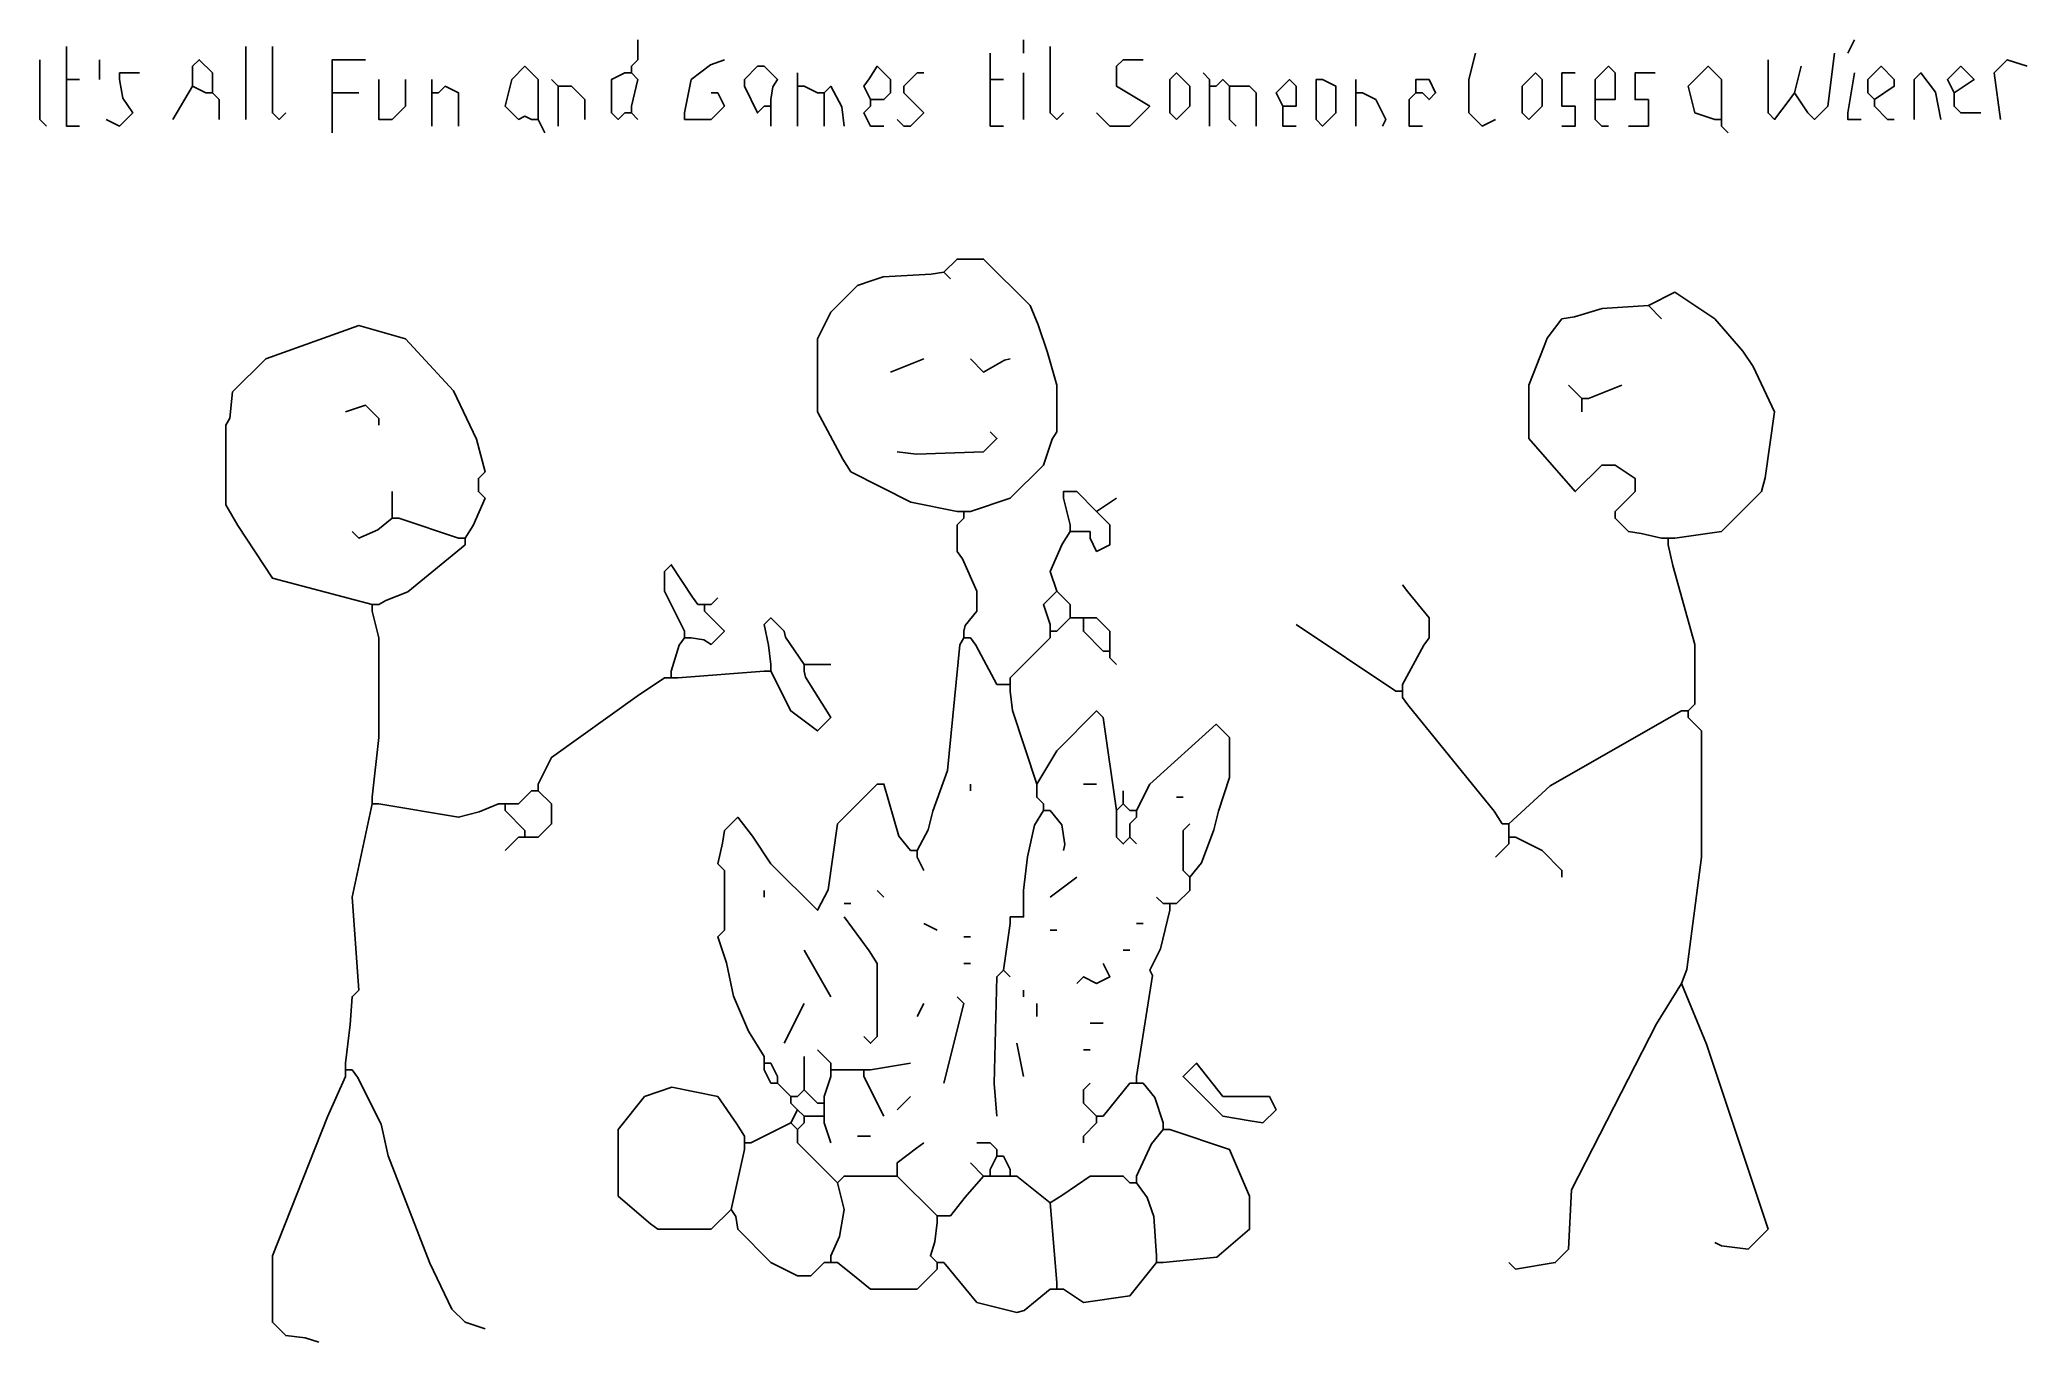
# Model space of a CAD drawing. Extents: x 19 to 318, y 8 to 204.
import ezdxf

# ---------------------------------------------------------------- set-up
doc = ezdxf.new("R2010")
doc.units = 0
doc.layers.get('0').update_dxf_attribs({"linetype": 'CONTINUOUS'})

msp = doc.modelspace()

# ---------------------------------------------------------------- linework, layer by layer
at = {"color": 251, "linetype": 'CONTINUOUS'}
for points in [[(108, 200), (109, 201), (109, 204)], [(167, 202), (167, 204)], [(291, 202), (292, 204)], [(20, 191), (19, 192), (19, 201)], [(28, 198), (28, 201)], [(54, 203), (54, 193), (55, 192), (56, 193)], [(68, 201), (64, 201)], [(162, 199), (162, 202)], [(171, 203), (171, 193), (172, 192), (173, 193)], [(23, 198), (23, 199)], [(24, 198), (23, 198)], [(23, 197), (23, 198)], [(29, 192), (31, 191), (33, 193), (31.517241, 195.206897), (31, 198)], [(34, 199), (32, 199)], [(97, 197), (96, 198)], [(108, 199), (108, 200)], [(133, 198), (133, 199)], [(133, 197), (133, 198)], [(195, 198), (194, 199)], [(227, 196), (228, 195), (229, 196), (228, 198), (227, 198)], [(291, 193), (292, 199)], [(44, 196), (42, 197)], [(63, 190), (63, 195)], [(67, 196), (64, 196)], [(97, 191), (97, 196)], [(101, 192), (101, 195), (99, 197), (98, 197)], [(133, 191), (133, 196)], [(162, 192), (162, 197)], [(195, 191), (195, 196)], [(221, 191), (221.5, 192), (220, 195), (218, 196)], [(227, 196), (226, 196)], [(249, 194), (248, 194), (248, 195)], [(108, 193), (107, 193)], [(108, 193), (108, 194)], [(163, 191), (162, 191), (162, 192)], [(272, 192), (271, 192)], [(25, 191), (24, 191)], [(164, 191), (163, 191)], [(260, 191), (258, 191)], [(177, 129), (178, 127), (180, 128), (180, 131), (178, 133)], [(176, 130), (175, 130)], [(177, 129), (177, 130), (176, 130)], [(179, 112), (176, 115), (176, 116)], [(167, 73), (167, 76), (167.594595, 81.067568), (168.660377, 85.811321), (170, 88)], [(170, 88), (170, 89)], [(184, 88), (183, 88)], [(184, 48), (186.4, 63.2), (186, 64), (187.6, 67.2), (189, 73)], [(65, 48), (65, 49)], [(129, 50), (128, 50)], [(132, 44), (132, 45)], [(188, 41), (186.769231, 44.846154), (185, 47)], [(126, 38), (132, 41)], [(188, 40), (188, 41)], [(148, 33), (148, 34)], [(184, 32), (183, 32)]]:
    msp.add_lwpolyline(points, dxfattribs=at)
at = {"color": 253, "linetype": 'CONTINUOUS'}
for points in [[(23, 199), (23, 203)], [(25, 198), (24, 198)], [(78, 197), (78, 198)], [(78, 196), (78, 197)], [(97, 196), (97, 197)], [(137, 191), (137, 195)], [(159, 91), (159, 92)], [(173, 82), (173.2, 82.9), (172.769231, 85.846154), (171, 88)], [(183, 88), (182, 89)], [(165, 71), (165, 72), (166, 72)], [(189, 74), (188, 74)], [(190, 74), (189, 74)], [(189, 73), (189, 74)], [(164, 64), (165, 71)], [(185, 71), (184, 71)], [(138, 60), (134, 67)], [(155, 47), (158, 59), (157, 60)], [(138, 50), (136, 52)], [(130, 47), (130, 48)], [(138, 49), (138, 50)], [(143, 49), (142, 49)], [(144, 49), (143, 49)], [(143, 48), (143, 49)], [(146, 42), (143, 48)], [(144, 49), (150, 50)], [(184, 47), (184, 48)], [(137, 44), (137, 45)], [(178, 42), (176, 44), (176, 46), (177, 47)], [(184, 47), (183, 47)], [(185, 47), (184, 47)], [(136, 42), (135, 42)], [(137, 44), (136, 44)], [(137, 42), (136, 42)], [(137, 43), (137, 44)], [(137, 42), (137, 43)], [(137, 41), (137, 42)], [(138, 38), (137, 41)], [(165, 34), (164, 36)], [(166, 33), (165, 33)]]:
    msp.add_lwpolyline(points, dxfattribs=at)
at = {"color": 7, "linetype": 'CONTINUOUS'}
for points in [[(45, 197), (45, 199), (43, 201), (42, 200), (42, 197)], [(63, 200), (63, 201), (64, 201)], [(314, 192), (313, 199), (315, 201), (318, 200)], [(63, 197), (63, 200)], [(70, 193), (70, 198)], [(71, 192), (72, 192), (74, 194), (74, 198)], [(93, 192), (92, 192.5), (91, 192), (89, 194), (90, 198), (92, 200), (94, 198), (94, 193)], [(145, 195), (146, 195), (147, 196), (147, 198), (145, 200), (143.8, 198.1), (143, 197), (144, 195)], [(198, 197), (197, 198), (196, 197)], [(206, 194), (205, 196), (207, 198), (208, 197), (208, 195)], [(211, 197), (211, 198), (212, 198)], [(217, 197), (217, 198)], [(256, 196), (256, 199), (255, 200), (253, 198), (253, 196)], [(283, 196), (284, 200)], [(295, 195), (298, 197), (298, 198), (296, 200), (294, 198), (294, 196), (295, 195)], [(305, 192), (304.2, 196.1), (302, 199), (301, 198), (301, 192)], [(307, 196), (310, 198), (308, 200), (306, 198), (307, 196)], [(45, 196), (45, 197)], [(46, 192), (46, 195), (45, 196)], [(63, 196), (63, 197)], [(64, 196), (63, 196)], [(82, 191), (82, 196), (80, 197), (79, 196)], [(129, 194), (129, 195)], [(137, 196), (136, 196)], [(145, 195), (144, 195)], [(199, 197), (198, 197)], [(198, 196), (198, 197)], [(207, 194), (208, 194), (208, 195)], [(217, 196), (217, 197)], [(217, 195), (217, 196)], [(217, 191), (217, 195)], [(225, 192), (225, 195), (226, 196)], [(226, 196), (226, 197)], [(253, 195), (253, 196)], [(254, 195), (253, 195)], [(253, 194), (253, 195)], [(255, 195), (254, 195)], [(255, 195), (256, 195), (256, 196)], [(260, 195), (259, 195), (259, 196)], [(298, 192), (297, 192), (295, 194), (295, 195)], [(311, 193), (308, 193), (307, 194), (307, 196)], [(71, 192), (70, 192), (70, 193)], [(94, 192), (94, 193)], [(95, 190), (94, 192)], [(207, 194), (206, 194)], [(226, 191), (225, 191), (225, 192)], [(250, 192), (250, 193)], [(260, 191), (261, 191), (261, 192)], [(261, 192), (261, 194)], [(272, 192), (272, 193)], [(272, 191), (272, 192)], [(292, 192), (291, 192), (291, 193)], [(227, 191), (226, 191)], [(249, 191), (248, 191)], [(273, 190), (272, 191)], [(159, 133), (165, 135), (170, 140), (170.7, 142.1), (171.3, 143.9), (172, 145), (172, 152), (170.615385, 156.923077), (169.2, 161.1), (168, 164), (161, 171), (157, 171), (155, 169)], [(157, 133), (150.067568, 134.405405), (141, 139), (139.8, 140.9), (136, 148), (136, 159), (138, 163), (142, 167), (144.1, 167.7), (145.9, 168.3), (153.1, 168.7), (155, 169)], [(156, 168), (155, 169)], [(265, 129), (272, 130), (278, 136), (278.594595, 138.067568), (280, 148), (276.769231, 154.846154), (275.230769, 157.153846), (271, 162), (265, 166), (261, 164)], [(263, 129), (259.9, 129.7), (258, 130), (256, 132), (256, 133), (259, 136), (259, 138), (256, 140), (254, 140), (250, 136), (243, 144), (243, 152), (245.3, 157.9), (245.8, 159.1), (248, 162), (249.9, 162.3), (254.053846, 163.569231), (261, 164)], [(263, 162), (261, 164)], [(69, 119), (54, 123), (48.8, 130.9), (47, 134), (47, 146), (47.615385, 147.076923), (48, 151), (53, 156), (67, 161), (74, 159), (81.24, 151.18), (84.7, 143.9), (86, 139), (85, 138), (85, 136), (86, 135), (84.2, 130.9), (83, 129)], [(147, 154), (152, 156)], [(159, 156), (161, 154), (164.153846, 155.769231), (165, 156)], [(251, 150), (249, 152)], [(252, 150), (251, 150)], [(251, 149), (251, 150)], [(70, 146), (70, 147), (68, 149), (65, 148)], [(251, 148), (251, 149)], [(148, 142), (150.911765, 141.647059), (161, 142), (163, 144), (162, 145)], [(72, 133), (72, 136)], [(173, 135), (173, 136), (174, 136)], [(178, 133), (175, 136), (174, 136)], [(178, 133), (181, 135)], [(66, 130), (67, 129), (69.846154, 130.230769), (72, 132)], [(72, 132), (72, 133)], [(73, 132), (72, 132)], [(82, 129), (73, 132)], [(158, 133), (157, 133)], [(159, 133), (158, 133)], [(83, 129), (82, 129)], [(83, 128), (83, 129)], [(172, 121), (171, 124), (172.8, 128.1), (174, 130)], [(174, 130), (174, 131)], [(175, 130), (174, 130)], [(265, 129), (264, 129)], [(70, 119), (71.076923, 119.615385), (74.384615, 120.923077), (83, 128)], [(267, 103), (268, 104), (268, 113), (264.7, 124.9), (264, 128)], [(120, 119), (121, 120)], [(171, 116), (170, 119), (172, 121)], [(174, 118), (174, 119), (172, 121)], [(224, 107), (227.2, 112.9), (228, 114), (228, 117), (224.8, 120.9), (224, 122)], [(70, 119), (69, 119)], [(69, 118), (69, 119)], [(69, 90), (70, 99), (70, 114), (69, 118)], [(119, 119), (118, 119)], [(120, 119), (119, 119)], [(119, 118), (119, 119)], [(172, 115), (174, 117)], [(174, 117), (174, 118)], [(175, 117), (174, 117)], [(176, 117), (175, 117)], [(177, 117), (176, 117)], [(176, 116), (176, 117)], [(180, 113), (180, 115), (178, 117), (177, 117)], [(114, 109), (115.2, 112.9), (116, 114)], [(116, 114), (116, 115)], [(151, 82), (152.647059, 85.088235), (153.352941, 87.911765), (155.544828, 94.037931), (157.430769, 112.946154), (158, 114)], [(158, 114), (158, 115)], [(159, 114), (158, 114)], [(164, 107), (163, 107), (159.8, 112.9), (159, 114)], [(165, 108), (171, 114)], [(171, 115), (171, 116)], [(172, 115), (171, 115)], [(171, 114), (171, 115)], [(223, 106), (208, 116)], [(180, 112), (180, 113)], [(180, 111), (180, 112)], [(94, 92), (96, 96), (108.9, 105.2), (113, 108)], [(114, 108), (113, 108)], [(114, 108), (114, 109)], [(115, 108), (114, 108)], [(115, 108), (128, 109)], [(129, 109), (128, 109)], [(129, 109), (129, 110)], [(135, 110), (134, 110)], [(134, 109), (134, 110)], [(138, 110), (135, 110)], [(165, 107), (165, 108)], [(165, 107), (164, 107)], [(224, 106), (223, 106)], [(224, 106), (224, 107)], [(224, 105), (224, 106)], [(239, 86), (237.8, 87.9), (224.8, 103.9), (224, 105)], [(181, 88), (179, 102), (178, 103), (172, 97), (169, 92)], [(240, 86), (246.211765, 91.752941), (266, 103)], [(267, 103), (266, 103)], [(266, 62), (266.8, 64.1), (269, 81), (269, 100), (267, 102)], [(267, 102), (267, 103)], [(69, 89), (69, 90)], [(90, 89), (91, 89), (93, 91)], [(94, 91), (93, 91)], [(93, 84), (94, 84), (96, 86), (96, 89), (94, 91)], [(94, 91), (94, 92)], [(70, 89), (69, 89)], [(70, 89), (82, 87), (85.1, 87.8), (88, 89)], [(89, 89), (88, 89)], [(90, 89), (89, 89)], [(89, 88), (89, 89)], [(92, 85), (89, 88)], [(184, 87), (184, 88)], [(89, 82), (91, 84)], [(92, 84), (91, 84)], [(92, 84), (92, 85)], [(93, 84), (92, 84)], [(240, 86), (239, 86)], [(240, 85), (240, 86)], [(240, 84), (240, 85)], [(241, 84), (240, 84)], [(240, 83), (240, 84)], [(248, 78), (248, 79), (245, 82), (241, 84)], [(151, 82), (150, 82)], [(151, 81), (151, 82)], [(152, 79), (151, 81)], [(238, 81), (240, 83)], [(166, 72), (167, 72), (167, 73)], [(240, 20), (241, 19), (247, 20), (249, 22), (249.445545, 30.955446), (262.2, 55.9), (266, 62)], [(271, 23), (272, 22.5), (276, 22), (279, 25), (269.769231, 52.846154), (266, 62)], [(128, 50), (128, 51)], [(65, 49), (65, 50)], [(86, 10), (83, 11), (81, 13), (77.7, 19.9), (71.405405, 36.067568), (70.339623, 40.811321), (66.8, 47.9), (66, 49)], [(128, 49), (128, 50)], [(129, 47), (128, 49)], [(125, 39), (123.8, 40.9), (121, 45), (114.067568, 46.405405), (110, 45), (106, 40), (106, 30), (110.9, 25.8), (112, 25), (120, 25), (123, 28)], [(179, 42), (178, 42)], [(178, 41), (178, 42)], [(125, 38), (125, 39)], [(133, 40), (132, 41)], [(139, 32), (133, 38), (133, 40)], [(176, 38), (176, 39), (178, 41)], [(126, 38), (125, 38)], [(125, 37), (125, 38)], [(139, 32), (140, 33), (147, 33)], [(148, 33), (147, 33)], [(154, 27), (148, 33)], [(163, 33), (162, 33)], [(164, 33), (163, 33)], [(171, 29), (172.9, 30.2), (177, 33), (182, 33), (183, 32)], [(184, 32), (184, 33)], [(138, 21), (139.3, 23.9), (140, 28), (139, 32)], [(187, 21), (186.58, 26.94), (185.6, 29.8), (184, 32)], [(123, 28), (123.7, 26.9), (124, 25), (129, 20), (133, 18), (135, 18), (137, 20)], [(155, 27), (154, 27)], [(154, 26), (154, 27)], [(172, 17), (171, 29)], [(187, 20), (187, 21)], [(155, 20), (154, 20)], [(154, 19), (154, 20)], [(155, 20), (160, 14), (166, 12.5), (167.1, 12.8), (171, 16)], [(173, 16), (176, 14), (183, 15), (187, 20)], [(188, 20), (187, 20)], [(172, 16), (171, 16)], [(172, 16), (172, 17)], [(173, 16), (172, 16)]]:
    msp.add_lwpolyline(points, dxfattribs=at)
at = {"color": 250, "linetype": 'CONTINUOUS'}
for points in [[(50, 192), (50, 203)], [(116, 193), (117, 198), (119.9, 200.2), (122, 201)], [(178, 193), (180, 191), (183, 191), (186, 194), (181, 197), (181, 200), (182, 201), (185, 201)], [(235, 202), (234, 198), (234, 193), (236, 191), (238, 192)], [(279, 201), (279, 193), (280, 192), (282.2, 194.9), (283, 196)], [(283, 196), (285, 193), (286, 192), (288, 194), (289, 202)], [(31, 198), (31, 199), (32, 199)], [(107, 199), (105, 198), (105, 193), (106, 192), (107, 193)], [(108, 199), (107, 199)], [(108, 194), (109, 198), (108, 199)], [(129, 195), (129.3, 196.9), (130, 198), (128, 200), (127, 200), (125, 198), (125, 197), (127, 193), (128, 194)], [(148, 192), (149, 191), (150, 191), (152, 193), (149, 196), (149, 197), (151, 199), (152, 199)], [(162, 198), (162, 199)], [(163, 198), (162, 198)], [(162, 197), (162, 198)], [(167, 192), (167, 199)], [(190, 192), (192, 194), (192, 197), (190, 199), (189, 198), (189, 193), (190, 192)], [(211, 197), (211, 192), (212, 191), (214, 193), (214, 197), (212, 198)], [(226, 197), (226, 198), (227, 198)], [(243, 192), (245, 194), (245, 198), (244, 199), (242, 197), (242, 193), (243, 192)], [(248, 198), (248, 199), (249, 199)], [(248, 195), (248, 198)], [(250, 199), (249, 199)], [(259, 198), (259, 199), (260, 199)], [(259, 196), (259, 198)], [(262, 199), (260, 199)], [(271, 192), (268, 193), (267, 197), (270, 200), (272, 198), (272, 193)], [(39, 192), (42, 197)], [(45, 196), (44, 196)], [(63, 195), (63, 196)], [(117, 192), (120, 192), (122, 194), (121, 196), (120, 196)], [(134, 197), (133, 197)], [(133, 196), (133, 197)], [(136, 196), (134, 197)], [(140, 191), (139.647059, 193.911765), (138, 197), (137, 196)], [(137, 195), (137, 196)], [(144, 194), (144, 195)], [(196, 197), (195, 197)], [(195, 196), (195, 197)], [(199, 191), (198, 192), (198, 196)], [(202, 191), (202, 196), (201, 197), (199, 197)], [(218, 196), (217, 196)], [(261, 194), (261, 195), (260, 195)], [(24, 191), (23, 191), (23, 192)], [(94, 192), (93, 192)], [(117, 192), (116, 192), (116, 193)], [(129, 194), (128, 194)], [(129, 193), (129, 194)], [(129, 191), (129, 193)], [(146, 191), (144, 191), (143, 193), (144, 194)], [(206, 193), (206, 194)], [(207, 191), (206, 191), (206, 192)], [(250, 193), (250, 194), (249, 194)], [(249, 191), (250, 191), (250, 192)], [(255, 191), (254, 191), (253, 192), (253, 194)], [(293, 192), (292, 192)], [(208, 191), (207, 191)], [(252, 150), (257, 152)], [(174, 131), (173, 135)], [(158, 115), (158.230769, 115.846154), (160, 118), (160, 121), (157.8, 125.9), (157, 127), (157, 131), (158, 132)], [(158, 132), (158, 133)], [(264, 129), (263, 129)], [(264, 128), (264, 129)], [(116, 115), (113, 121), (113, 124), (114, 125), (117.2, 120.1), (118, 119)], [(117, 114), (118.9, 113.7), (120, 113), (122, 115), (119, 118)], [(134, 110), (131.2, 114.1), (131, 115), (129, 117), (128, 116), (128.647059, 112.911765), (129, 110)], [(117, 114), (116, 114)], [(180, 112), (179, 112)], [(181, 110), (180, 111)], [(129, 109), (132, 103), (136, 100), (138, 102), (134.2, 108.1), (134, 109)], [(165, 106), (165, 107)], [(169, 92), (165.352941, 103.088235), (165, 106)], [(192, 78), (193.769231, 80.153846), (195.647059, 85.088235), (196.352941, 87.911765), (198, 93), (198, 99), (196, 101), (186, 92), (184, 88)], [(128, 51), (125.6, 54.8), (123.384615, 60.076923), (122.3, 65.1), (121, 69), (122, 70), (122, 79), (121, 80), (121.7, 83.1), (122, 85), (124, 87), (126.24, 84.18), (129, 80), (136, 73), (137.615385, 76.076923), (139, 86), (145, 92), (146, 92), (148.230769, 84.153846), (150, 82)], [(170, 89), (169, 90), (169, 92)], [(65, 50), (65.705882, 55.823529), (66, 60), (67, 61), (66, 75), (69, 89)], [(181, 88), (181, 84), (182, 83), (183, 84)], [(183, 84), (183, 86), (184, 87)], [(143, 54), (144, 53), (145, 54), (145, 65), (143.8, 66.9), (140, 72)], [(61, 8), (58.911765, 8.647059), (56, 9), (54, 11), (54, 21), (62.3, 41.9), (65, 48)], [(66, 49), (65, 49)], [(203, 41), (205, 43), (204, 45), (197, 45), (193, 50), (191, 48), (197, 42), (201.1, 41.3), (203, 41)], [(130, 47), (129, 47)], [(184, 33), (186.230769, 37.846154), (188, 40)], [(188, 20), (196.1, 20.8), (201, 25), (201, 30), (198, 37), (189, 40)], [(123, 28), (125, 37)], [(155, 27), (156, 27), (158.24, 29.82), (161, 33)], [(165, 33), (164, 33)], [(165, 33), (165, 34)], [(154, 20), (153, 21), (153.647059, 23.088235), (154, 26)], [(138, 20), (138, 21)], [(138, 20), (137, 20)], [(139, 20), (141.846154, 17.769231), (144, 16), (151, 16), (154, 19)]]:
    msp.add_lwpolyline(points, dxfattribs=at)
at = {"color": 252, "linetype": 'CONTINUOUS'}
for points in [[(164, 198), (163, 198)], [(195, 197), (195, 198)], [(23, 192), (23, 197)], [(79, 196), (78, 196)], [(78, 195), (78, 196)], [(78, 191), (78, 195)], [(98, 197), (97, 197)], [(109, 192), (108, 193)], [(206, 192), (206, 193)], [(171, 88), (170, 88)], [(181, 88), (182, 89)], [(190, 74), (192, 76), (192, 78)], [(188, 74), (187, 75)], [(163, 42), (162.594595, 46.932432), (163, 63), (164, 64)], [(132, 45), (130, 47)], [(133, 45), (132, 45)], [(179, 42), (183, 47)], [(133, 43), (132, 44)], [(132, 41), (133, 43)], [(133, 40), (134, 41)], [(189, 40), (188, 40)], [(162, 33), (161, 33)], [(162, 33), (162, 34)], [(171, 29), (166, 33)], [(139, 20), (138, 20)]]:
    msp.add_lwpolyline(points, dxfattribs=at)
at = {"color": 254, "linetype": 'CONTINUOUS'}
for points in [[(178, 92), (176, 92)], [(182, 89), (182, 91)], [(191, 90), (190, 90)], [(184, 83), (183, 84)], [(192, 78), (191, 79), (191, 85), (192, 86)], [(171, 75), (175, 78)], [(128, 75), (128, 76)], [(146, 75), (145, 76)], [(141, 74), (140, 74)], [(154, 70), (152, 71)], [(159, 69), (158, 69)], [(172, 70), (171, 70)], [(183, 67), (182, 67)], [(159, 65), (158, 65)], [(165, 63), (164, 64)], [(175, 62), (176, 63), (178, 62), (180, 63), (179, 65)], [(167, 60), (167, 61)], [(131, 53), (134, 59)], [(151, 57), (152, 59)], [(169, 57), (169, 59)], [(179, 56), (177, 56)], [(134, 46), (134, 51)], [(167, 48), (166, 53)], [(177, 52), (176, 52)], [(130, 48), (129, 50)], [(137, 45), (138, 48)], [(139, 49), (138, 49)], [(138, 48), (138, 49)], [(142, 49), (139, 49)], [(133, 45), (134, 46)], [(136, 44), (134, 46)], [(148, 43), (150, 45)], [(134, 42), (133, 43)], [(135, 42), (134, 42)], [(134, 41), (134, 42)], [(144, 39), (142, 39)], [(148, 34), (148, 35), (150.9, 37.2), (152, 38)], [(163, 37), (162, 38), (160, 38)], [(162, 34), (163, 36)], [(163, 36), (163, 37)], [(164, 36), (163, 36)], [(161, 33), (159, 35)]]:
    msp.add_lwpolyline(points, dxfattribs=at)

doc.saveas('drawing.dxf')
